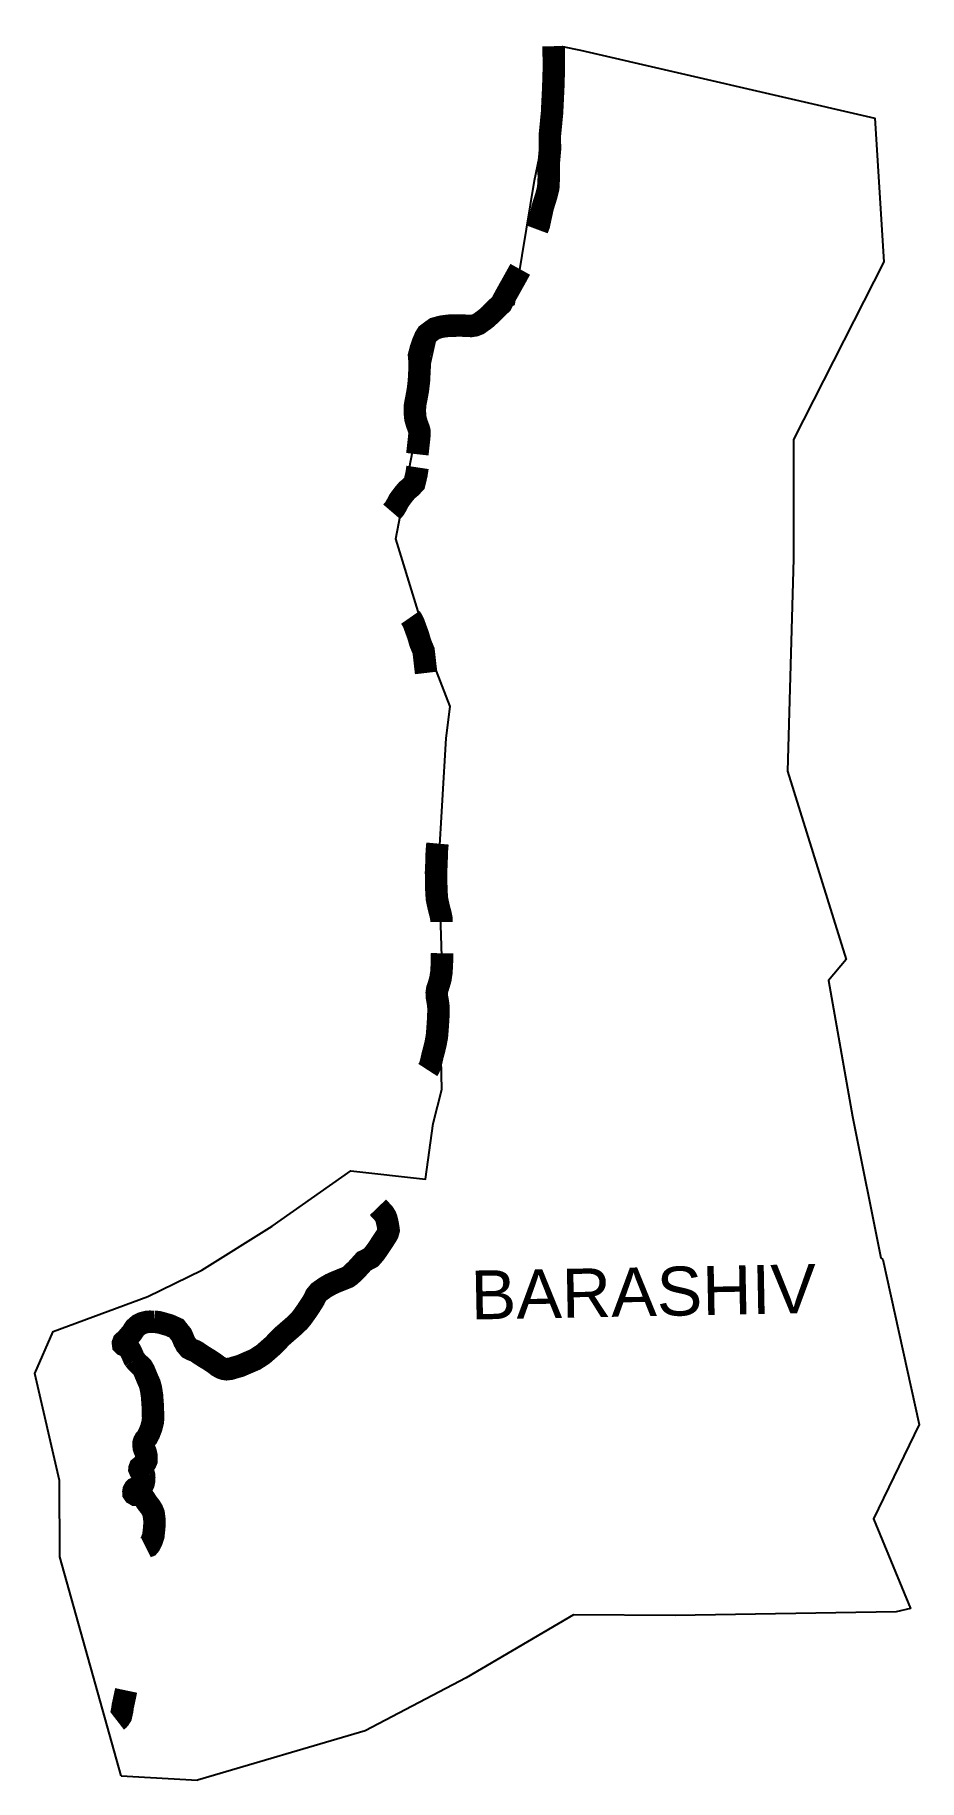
# Model space of a CAD drawing. Header units: metres. Extents: x 274747 to 279562, y 2042771 to 2074814.
# Drawn here: x 277596 to 279562, y 2042771 to 2046651 of the extents above; entities outside this region: 2.
import ezdxf

# ---------------------------------------------------------------- set-up
doc = ezdxf.new("R2010")
doc.units = ezdxf.units.M
doc.header["$MEASUREMENT"] = 0
for name, color, linetype in [('NATURALLY PROTECTED', 3, 'Continuous'), ('village', 3, 'Continuous'), ('VILLAGE NAME', 250, 'Continuous')]:
    doc.layers.add(name, color=color, linetype=linetype)
doc.styles.get("Standard").update_dxf_attribs({"font": 'arial.ttf'})

msp = doc.modelspace()

# ---------------------------------------------------------------- linework, layer by layer
at = {"layer": 'NATURALLY PROTECTED', "color": 116, "true_color": 0x136734, "const_width": 50, "flags": 128}
for points in [[(274963.1, 2074788.5), (274961, 2074773.3), (274948.2, 2074695.2), (274940.5, 2074656.4), (274929.1, 2074613.7), (274923.8, 2074593.2), (274920.5, 2074578.9), (274916.9, 2074566), (274912.1, 2074547.9), (274908.9, 2074533.5), (274906.4, 2074522.6), (274901.8, 2074509.1), (274895.3, 2074483.2), (274884.1, 2074449.4), (274875, 2074420.6), (274862.6, 2074378.1), (274851.2, 2074342.2), (274850.4, 2074339.1)], [(274794.2, 2074199.6), (274788.1, 2074182.7), (274779.8, 2074162.3), (274773.5, 2074148.3), (274772.1, 2074145.1)], [(278749, 2046625.6), (278749.4, 2046574.6), (278748.1, 2046533.3), (278745.4, 2046477.2), (278740.7, 2046429.3), (278740.4, 2046416), (278741, 2046397.8), (278738.4, 2046369.6), (278737.9, 2046364.2), (278737.8, 2046351.7), (278738.2, 2046333.5), (278737, 2046310.8), (278733.1, 2046294.6), (278724.8, 2046268.1), (278716.3, 2046228.9), (278712.3, 2046218.2)], [(278674.7, 2046129.5), (278663.3, 2046108.9), (278640.5, 2046068.1), (278632.6, 2046052.7), (278622.2, 2046043.1), (278608, 2046028.7), (278597.3, 2046019.1), (278587.4, 2046012.1), (278581.9, 2046008.1), (278573.9, 2046004.8), (278565.6, 2046003.6), (278555.3, 2046003.9), (278545, 2046004.5), (278532.5, 2046004.4), (278518.6, 2046004.3), (278507.9, 2046003.1), (278499, 2046001.8), (278485, 2045998), (278479.2, 2045993.9), (278467.8, 2045985.4), (278463.3, 2045978.2), (278458.5, 2045966.8), (278453.6, 2045952.9), (278449.7, 2045937.7), (278450.9, 2045924.5), (278450.9, 2045909.2), (278449.5, 2045882), (278447.2, 2045861.8), (278443.7, 2045842.6), (278440.8, 2045827.6), (278440.3, 2045814.4), (278440.8, 2045806.1), (278441.7, 2045797.3), (278445.3, 2045785), (278448.4, 2045777), (278450.3, 2045770.9), (278450.8, 2045763.3), (278448.9, 2045745.1), (278445.9, 2045718.4)], [(278446.3, 2045689.1), (278443.9, 2045673.1), (278439.2, 2045653.7), (278431.1, 2045645.1), (278423.3, 2045638.8), (278417, 2045631.5), (278409.3, 2045621.5), (278404.6, 2045614.9), (278402, 2045609.7), (278399.3, 2045604.4), (278395.1, 2045597.6), (278388.9, 2045590.4)], [(278430.3, 2045355.7), (278434.2, 2045350.1), (278438, 2045342.2), (278443, 2045328.3), (278447.2, 2045317), (278452.6, 2045298.6), (278459.7, 2045281.5), (278461.3, 2045268.3), (278462.7, 2045255.4), (278465.4, 2045232.2)], [(278490.7, 2044852.9), (278489.1, 2044835.2), (278488.6, 2044813.1), (278487.5, 2044789.6), (278487.8, 2044766.8), (278488.2, 2044749.7), (278489.3, 2044730.9), (278490.9, 2044722.5), (278493.1, 2044712.6), (278497.3, 2044696.4), (278499.5, 2044685.8), (278499.5, 2044678.7)], [(278500.9, 2044609), (278500.5, 2044584.1), (278499.3, 2044565.7), (278497.1, 2044551.2), (278492.2, 2044534.7), (278490.2, 2044529.4), (278489, 2044521.1), (278489.3, 2044512.2), (278490.3, 2044507.3), (278492.4, 2044494.3), (278493, 2044484), (278492.4, 2044465.3), (278490.7, 2044439.9), (278489.4, 2044423.8), (278486.5, 2044408.4), (278482.8, 2044392.9), (278479.6, 2044381.4), (278477.7, 2044372.4), (278474.6, 2044359.9), (278471.5, 2044353.1), (278469.1, 2044349.4)], [(278358.2, 2044044.2), (278363.5, 2044038.7), (278371, 2044030.6), (278374.9, 2044024.4), (278377.2, 2044018.7), (278379.6, 2044008.5), (278381.3, 2043998.8), (278382, 2043993.2), (278380.1, 2043986.2), (278376.7, 2043980.1), (278356.7, 2043949.9), (278350.5, 2043941.3), (278342.8, 2043932.5), (278332.6, 2043927), (278327.4, 2043924.5), (278311.1, 2043906.5), (278297.2, 2043893.1), (278290.8, 2043888.6), (278280.5, 2043884.6), (278263.8, 2043877.8), (278253.2, 2043873), (278240.8, 2043865.8), (278227.2, 2043856.2), (278220.1, 2043847.7), (278216.5, 2043839.6), (278211.4, 2043831.1), (278199.3, 2043812.8), (278188.5, 2043797.8), (278182.7, 2043791), (278171.4, 2043780.2), (278144.8, 2043757.1), (278124.6, 2043736.3), (278103, 2043717.4), (278085.6, 2043706), (278052.4, 2043691.7), (278030.1, 2043685.2), (278021.6, 2043684.2), (278015.6, 2043685.1), (278010.9, 2043686.7), (278003.3, 2043690.7), (277994.5, 2043697.4), (277985.2, 2043703.7), (277968.9, 2043713.7), (277961.7, 2043718.4), (277956.3, 2043722.3), (277950.9, 2043725.2), (277943.9, 2043727.8), (277938.5, 2043730.7), (277931.6, 2043738.8), (277927.4, 2043746.9), (277921.6, 2043760.6), (277916.3, 2043767.1), (277910.3, 2043774.9), (277895.2, 2043781.8), (277878.6, 2043786.6), (277869.9, 2043788.9), (277860.9, 2043789.6)], [(277860.9, 2043789.6), (277850.8, 2043789.8), (277843.8, 2043789.2), (277834.5, 2043786.7), (277826.5, 2043782.8), (277818.1, 2043775.5), (277811.1, 2043764.8), (277804.6, 2043757.1), (277800, 2043751.8), (277796.1, 2043748.1), (277792.3, 2043744.5), (277791.4, 2043741.9), (277791.7, 2043739.5), (277793.3, 2043737.9), (277798, 2043735.8), (277803.7, 2043732.2), (277805.6, 2043729.7), (277808.7, 2043724.1), (277812.4, 2043716.1), (277815.7, 2043708.4), (277817.7, 2043705.5)], [(277817.7, 2043705.5), (277818.9, 2043703.8), (277823.1, 2043698.9), (277829.9, 2043692.6), (277833.7, 2043689), (277838.1, 2043681.5), (277845.9, 2043662.7), (277850.7, 2043651.9), (277853.6, 2043641.2), (277855.9, 2043625.9), (277857.7, 2043602.1), (277858.4, 2043574.3), (277857.5, 2043566.2), (277854.5, 2043554.3), (277849.2, 2043540.8), (277844.8, 2043532.5), (277840.5, 2043527.8), (277838.5, 2043524), (277837.3, 2043520.2), (277837.2, 2043516.1), (277837.6, 2043510), (277839.4, 2043505), (277841.8, 2043499.7), (277843.8, 2043490.7), (277843.6, 2043484.7), (277843.6, 2043481.2), (277842.1, 2043477.6), (277839.2, 2043473.9), (277836.1, 2043471.3), (277833.3, 2043469.2), (277831.1, 2043467.3), (277829, 2043465.7), (277828.3, 2043463.9), (277828.1, 2043461.9), (277829, 2043459.8), (277830.9, 2043458.4), (277835.4, 2043455.6), (277837.2, 2043452.5), (277838.3, 2043448.1), (277838.7, 2043443.3), (277838.4, 2043436.5), (277837, 2043429.7), (277831.4, 2043418.5), (277829.4, 2043417.4), (277827.2, 2043417.8), (277823.4, 2043419.3), (277820.4, 2043419.8), (277818.1, 2043418.9), (277816.9, 2043417.7), (277815.9, 2043416), (277815, 2043414.2), (277814.6, 2043411.7), (277814.7, 2043408.9), (277816, 2043407), (277819.7, 2043404.8), (277823.6, 2043404.7), (277827.3, 2043404.8), (277831.2, 2043402.7), (277836.8, 2043399.5), (277839.4, 2043396.2), (277843.3, 2043389.6), (277847.6, 2043383.8), (277852.7, 2043377.4), (277856.4, 2043371.2), (277859.6, 2043363.4), (277861.5, 2043347.7), (277861.5, 2043340.7), (277860.8, 2043331), (277859, 2043313.9), (277855.2, 2043302.8), (277850.8, 2043293.9), (277848.5, 2043291.2), (277844, 2043289.5), (277842, 2043288.5)], [(277798.4, 2042970.1), (277794.8, 2042953.1), (277790.9, 2042935.2), (277789.7, 2042925.8), (277786.8, 2042912.9), (277783.5, 2042907.7), (277781.3, 2042905.1), (277778.2, 2042902.7)]]:
    msp.add_lwpolyline(points, dxfattribs=at)
at = {"layer": 'village', "color": 3, "true_color": 0x00ff00}
msp.add_lwpolyline([(277787.1, 2042780.6), (277650.7, 2043267.2), (277650, 2043437.1), (277595.6, 2043674.9), (277635.8, 2043768), (277846.5, 2043845.8), (277966.9, 2043904.5), (278122.8, 2044001.9), (278297.7, 2044125.4), (278464.3, 2044106.4), (278481.3, 2044230.2), (278500.7, 2044305.9), (278495.4, 2044543.6), (278500, 2044601.8), (278494, 2044811.5), (278510.3, 2045087.3), (278518.9, 2045157.6), (278488.7, 2045236), (278397.9, 2045530), (278462.1, 2045863.4), (278486.8, 2045976.4), (278661, 2046051.9), (278706.3, 2046326.7), (278768.4, 2046625.2), (278808.5, 2046616.8), (279463.4, 2046465.7), (279483.2, 2046146.5), (279281.9, 2045751), (279282.4, 2045485.5), (279268.7, 2045013.6), (279399.2, 2044595), (279360.2, 2044548.7), (279413.4, 2044246.3), (279476.7, 2043931.7), (279480.9, 2043928.5), (279561.5, 2043561.2), (279460.1, 2043351.3), (279542.6, 2043152.3), (279510.7, 2043144.9), (279018.9, 2043137), (278793.4, 2043138), (278554.4, 2042998.1), (278329.9, 2042880.2), (277957.1, 2042770.8)], dxfattribs=at)
at = {"layer": 'village', "color": 3}
msp.add_lwpolyline([(277787.1, 2042780.6), (277957.1, 2042770.8)], dxfattribs=at)

# ---------------------------------------------------------------- texts
at = {"layer": 'VILLAGE NAME', "insert": (278563.3, 2043903.3), "char_height": 108.748, "attachment_point": 1, "rotation": 1.1028}
msp.add_mtext_dynamic_manual_height_columns('{\\fArial|b0|i0|c0|p34;BARASHIV}', width=726.929, gutter_width=543.7, heights=[0], dxfattribs=at)

doc.saveas('drawing.dxf')
